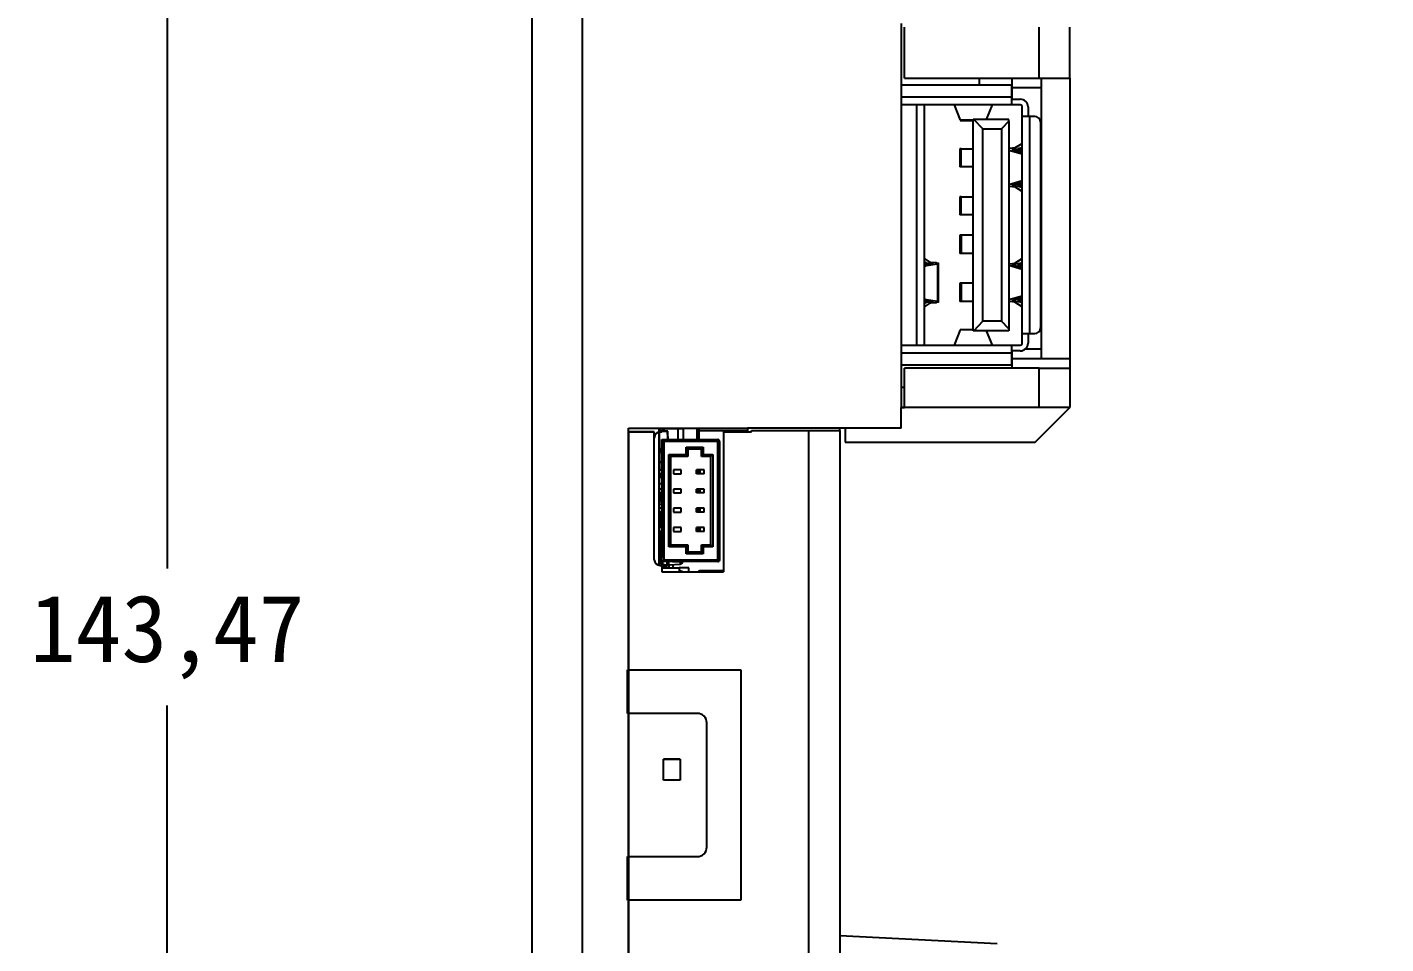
# Model space of a CAD drawing. Header units: inches. Extents: x 101 to 265, y 24 to 241.
# Drawn here: x 100.8 to 171.5, y 138.5 to 186.3 of the extents above; entities that cross this region are included whole.
import ezdxf

# ---------------------------------------------------------------- set-up
doc = ezdxf.new("R2010")
doc.units = ezdxf.units.IN
doc.header["$MEASUREMENT"] = 0
doc.styles.get("Standard").update_dxf_attribs({"font": 'simsun.ttc'})
doc.dimstyles.new('ISO-25', dxfattribs={"dimtxt": 2.5, "dimasz": 2.5, "dimexe": 1.25, "dimexo": 0.625, "dimtad": 1, "dimtxsty": 'Standard', "dimcen": 2.5, "dimadec": 0, "dimazin": 0, "dimtfac": 1, "dimtmove": 0, "dimatfit": 3, "dimfxl": 1, "dimarcsym": 0})

# ---------------------------------------------------------------- blocks, each defined once
blk = doc.blocks.new('*D21')
at = {"color": 0, "lineweight": -2}
for p, q in [((178.126, 226.245), (106.11, 226.245)), ((108.11, 222.165), (108.11, 158.075)), ((108.11, 86.85), (108.11, 150.94)), ((178.126, 82.77), (106.11, 82.77))]:
    blk.add_line(p, q, dxfattribs=at)
at = {"color": 0}
for points in [[(108.79, 222.165), (107.43, 222.165), (108.11, 226.245)], [(107.43, 86.85), (108.79, 86.85), (108.11, 82.77)]]:
    blk.add_solid(points, dxfattribs=at)
at = {"layer": 'Defpoints', "color": 0}
for p in [(178.126, 226.245), (108.11, 82.77), (178.126, 82.77)]:
    blk.add_point(p, dxfattribs=at)
at = {"color": 0, "insert": (108.11, 154.507), "char_height": 3.5, "attachment_point": 5}
blk.add_mtext('143,47', dxfattribs=at)

msp = doc.modelspace()

# ---------------------------------------------------------------- linework, layer by layer
at = {"color": 7, "linetype": 'Continuous', "lineweight": 25}
for p, q in [((127.113, 96.807), (127.113, 220.706)), ((129.713, 220.706), (129.713, 96.807)), ((146.313, 186.457), (146.313, 184.457)), ((146.493, 183.604), (146.493, 186.257)), ((153.493, 183.604), (153.493, 186.257)), ((155.093, 183.604), (155.093, 186.257)), ((146.313, 184.457), (146.313, 166.457)), ((146.313, 183.257), (152.063, 183.257)), ((146.493, 183.604), (153.493, 183.604)), ((150.393, 183.257), (150.393, 183.604)), ((152.063, 182.607), (152.063, 183.257)), ((152.093, 183.104), (152.093, 183.604)), ((153.593, 183.604), (153.593, 169.007)), ((155.093, 183.604), (155.093, 169.007)), ((152.063, 182.207), (152.063, 182.607)), ((152.063, 182.507), (152.513, 182.507)), ((153.593, 183.104), (152.093, 183.104)), ((152.093, 182.507), (152.093, 183.104)), ((147.113, 182.207), (146.313, 182.207)), ((147.113, 182.207), (147.113, 169.707)), ((147.459, 182.207), (147.113, 182.207)), ((152.063, 182.207), (147.459, 182.207)), ((147.513, 182.207), (147.513, 169.707)), ((149.064, 182.207), (149.378, 181.42)), ((150.761, 181.457), (151.06, 182.207)), ((152.513, 182.207), (152.063, 182.207)), ((152.613, 181.607), (152.613, 182.107)), ((152.913, 182.107), (152.913, 181.607)), ((149.378, 181.42), (149.388, 181.423)), ((150.063, 181.42), (149.378, 181.42)), ((149.378, 181.407), (150.063, 181.407)), ((150.063, 170.457), (150.063, 181.457)), ((150.089, 181.457), (150.063, 181.457)), ((150.563, 180.957), (150.089, 181.457)), ((151.913, 181.457), (150.089, 181.457)), ((151.913, 181.359), (151.533, 180.957)), ((151.913, 181.359), (151.913, 181.457)), ((151.913, 181.359), (151.913, 170.556)), ((153.013, 181.607), (152.613, 181.607)), ((152.613, 170.307), (152.613, 181.607)), ((153.013, 170.307), (153.013, 181.607)), ((153.263, 181.607), (153.013, 181.607)), ((153.563, 181.307), (153.563, 170.607)), ((150.563, 180.957), (151.533, 180.957)), ((150.563, 170.957), (150.563, 180.957)), ((151.533, 180.957), (151.533, 170.957)), ((149.363, 179.932), (149.363, 178.982)), ((149.435, 179.932), (149.363, 179.932)), ((149.435, 178.982), (149.435, 179.932)), ((149.435, 179.932), (150.063, 179.932)), ((152.613, 179.642), (151.913, 179.842)), ((152.219, 179.97), (151.973, 179.94)), ((152.613, 179.741), (152.128, 179.879)), ((152.153, 179.901), (152.399, 179.931)), ((152.222, 179.97), (152.613, 180.208)), ((152.512, 179.958), (152.613, 180.019)), ((149.435, 178.982), (149.363, 178.982)), ((150.063, 178.982), (149.435, 178.982)), ((151.913, 178.073), (152.613, 178.273)), ((151.973, 177.975), (152.219, 177.945)), ((152.128, 178.035), (152.613, 178.174)), ((152.153, 178.014), (152.399, 177.984)), ((152.613, 177.707), (152.222, 177.944)), ((152.613, 177.896), (152.512, 177.957)), ((155.093, 177.819), (155.143, 177.819)), ((149.363, 177.432), (149.363, 176.482)), ((149.435, 177.432), (149.363, 177.432)), ((149.435, 176.482), (149.435, 177.432)), ((149.435, 177.432), (150.063, 177.432)), ((155.093, 177.019), (155.144, 177.019)), ((149.435, 176.482), (149.363, 176.482)), ((150.063, 176.482), (149.435, 176.482)), ((149.363, 175.432), (149.363, 174.482)), ((149.435, 175.432), (149.363, 175.432)), ((149.435, 175.432), (149.435, 174.482)), ((150.063, 175.432), (149.435, 175.432)), ((147.832, 174.013), (147.513, 174.224)), ((147.513, 174.024), (147.535, 174.01)), ((147.636, 173.992), (147.926, 173.965)), ((148.148, 173.982), (147.858, 174.008)), ((148.253, 171.932), (148.253, 173.982)), ((149.435, 174.482), (149.363, 174.482)), ((150.063, 174.482), (149.435, 174.482)), ((151.973, 173.94), (152.219, 173.97)), ((152.222, 173.97), (152.613, 174.208)), ((152.613, 174.019), (152.512, 173.958)), ((147.942, 173.956), (147.513, 173.884)), ((147.617, 173.846), (148.211, 173.945)), ((148.211, 173.945), (148.211, 171.968)), ((152.613, 173.642), (151.913, 173.842)), ((152.128, 173.879), (152.613, 173.741)), ((152.399, 173.931), (152.153, 173.901)), ((149.363, 172.932), (149.363, 171.982)), ((149.435, 172.932), (149.363, 172.932)), ((149.435, 172.932), (149.435, 171.982)), ((150.063, 172.932), (149.435, 172.932)), ((147.513, 172.029), (147.942, 171.958)), ((147.535, 171.904), (147.513, 171.89)), ((147.513, 171.69), (147.832, 171.901)), ((148.211, 171.968), (147.617, 172.067)), ((147.926, 171.948), (147.636, 171.922)), ((147.858, 171.906), (148.148, 171.932)), ((149.435, 171.982), (149.363, 171.982)), ((150.063, 171.982), (149.435, 171.982)), ((151.913, 172.073), (152.613, 172.273)), ((152.219, 171.945), (151.973, 171.975)), ((152.613, 172.174), (152.128, 172.035)), ((152.153, 172.014), (152.399, 171.984)), ((152.613, 171.707), (152.222, 171.944)), ((152.512, 171.957), (152.613, 171.896)), ((149.378, 170.494), (149.064, 169.707)), ((150.063, 170.507), (149.378, 170.507)), ((149.388, 170.498), (149.378, 170.494)), ((150.063, 170.494), (149.378, 170.494)), ((150.089, 170.457), (150.063, 170.457)), ((150.089, 170.457), (150.563, 170.957)), ((151.913, 170.457), (150.089, 170.457)), ((151.533, 170.957), (150.563, 170.957)), ((151.06, 169.707), (150.761, 170.457)), ((151.913, 170.556), (151.533, 170.957)), ((151.913, 170.556), (151.913, 170.457)), ((152.613, 170.307), (153.013, 170.307)), ((152.613, 169.807), (152.613, 170.307)), ((152.913, 170.307), (152.913, 169.807)), ((153.013, 170.307), (153.263, 170.307)), ((146.313, 169.707), (147.113, 169.707)), ((147.113, 169.707), (147.459, 169.707)), ((147.459, 169.707), (152.063, 169.707)), ((152.063, 169.307), (152.063, 169.707)), ((152.063, 169.707), (152.513, 169.707)), ((152.513, 169.407), (152.063, 169.407)), ((152.063, 168.657), (152.063, 169.307)), ((152.093, 169.007), (152.093, 169.407)), ((152.063, 168.657), (146.313, 168.657)), ((146.493, 166.457), (146.493, 168.507)), ((153.493, 168.507), (146.493, 168.507)), ((152.093, 168.507), (152.093, 169.007)), ((152.093, 169.007), (153.593, 169.007)), ((153.493, 166.457), (153.493, 168.507)), ((153.493, 168.507), (155.093, 168.507)), ((153.593, 169.007), (155.093, 169.007)), ((155.093, 169.007), (155.093, 168.507)), ((155.093, 168.507), (155.093, 168.057)), ((155.093, 168.057), (155.093, 166.457)), ((146.313, 167.517), (146.493, 167.517)), ((155.093, 166.457), (146.313, 166.457)), ((146.313, 166.457), (146.493, 166.457)), ((146.313, 165.387), (146.313, 166.457)), ((153.493, 166.457), (146.493, 166.457)), ((153.293, 164.657), (155.093, 166.457)), ((153.293, 164.654), (155.093, 166.454)), ((155.093, 166.457), (153.493, 166.457)), ((155.093, 166.457), (155.093, 166.454)), ((132.113, 165.387), (138.313, 165.387)), ((132.113, 96.807), (132.113, 165.387)), ((132.113, 165.187), (132.113, 96.807)), ((133.463, 165.187), (132.113, 165.187)), ((132.113, 165.187), (133.463, 165.187)), ((133.463, 158.537), (133.463, 165.187)), ((133.463, 165.187), (133.463, 165.187)), ((133.713, 158.242), (133.713, 165.387)), ((133.727, 165.374), (133.713, 165.374)), ((133.713, 165.358), (133.723, 165.358)), ((133.713, 165.343), (133.723, 165.343)), ((134.163, 165.221), (133.713, 165.221)), ((133.713, 164.961), (133.723, 164.961)), ((133.723, 165.221), (133.723, 165.36)), ((133.723, 165.211), (133.723, 164.312)), ((134.153, 165.211), (133.723, 165.211)), ((133.723, 165.211), (133.723, 164.961)), ((133.727, 165.374), (133.897, 165.374)), ((133.897, 165.359), (133.728, 165.359)), ((133.963, 164.687), (133.863, 164.787)), ((133.863, 164.787), (136.763, 164.787)), ((133.863, 158.437), (133.863, 164.787)), ((133.882, 165.221), (133.882, 165.359)), ((133.897, 165.374), (133.897, 165.374)), ((133.912, 165.374), (133.897, 165.374)), ((133.91, 165.359), (133.897, 165.359)), ((134.052, 165.359), (133.91, 165.359)), ((133.912, 165.374), (133.925, 165.374)), ((133.925, 165.374), (134.057, 165.374)), ((134.664, 165.359), (134.052, 165.359)), ((134.057, 165.374), (134.669, 165.374)), ((134.153, 165.211), (134.153, 164.787)), ((134.153, 165.061), (134.153, 165.211)), ((134.153, 165.061), (134.163, 165.061)), ((134.153, 164.961), (134.163, 164.961)), ((134.163, 164.951), (134.153, 164.951)), ((134.153, 164.951), (134.153, 164.787)), ((134.163, 165.061), (134.163, 165.221)), ((134.163, 164.961), (134.163, 165.061)), ((134.163, 164.951), (134.163, 164.787)), ((134.917, 165.359), (134.664, 165.359)), ((134.669, 165.374), (134.932, 165.374)), ((134.682, 165.359), (134.682, 164.787)), ((134.932, 165.387), (134.932, 165.374)), ((134.982, 164.787), (134.982, 165.387)), ((135.782, 165.387), (135.782, 164.787)), ((135.782, 165.257), (138.313, 165.257)), ((137.063, 165.187), (137.063, 157.912)), ((137.063, 165.187), (138.513, 165.187)), ((137.063, 165.187), (137.063, 165.187)), ((137.063, 165.187), (138.313, 165.187)), ((138.313, 165.387), (138.313, 165.187)), ((146.313, 165.387), (138.313, 165.387)), ((138.313, 165.187), (138.513, 165.187)), ((138.313, 165.187), (138.313, 165.187)), ((138.513, 165.187), (138.513, 165.257)), ((138.513, 165.257), (141.513, 165.257)), ((138.513, 165.187), (138.513, 165.187)), ((141.513, 96.807), (141.513, 165.257)), ((141.513, 165.257), (143.113, 165.257)), ((143.113, 165.257), (143.113, 165.387)), ((143.113, 165.257), (143.113, 96.807)), ((143.393, 165.387), (143.393, 164.657)), ((133.713, 164.755), (133.723, 164.755)), ((133.763, 164.312), (133.713, 164.312)), ((133.763, 164.112), (133.713, 164.112)), ((133.723, 164.112), (133.723, 163.611)), ((133.763, 164.112), (133.763, 164.312)), ((133.863, 164.312), (133.763, 164.312)), ((133.863, 164.112), (133.763, 164.112)), ((136.763, 164.687), (133.963, 164.687)), ((133.963, 164.687), (133.963, 158.537)), ((135.113, 164.012), (135.113, 164.387)), ((135.113, 164.387), (136.013, 164.387)), ((135.113, 164.387), (135.213, 164.287)), ((135.913, 164.287), (135.213, 164.287)), ((135.213, 164.287), (135.213, 163.912)), ((136.013, 164.387), (135.913, 164.287)), ((135.913, 163.912), (135.913, 164.287)), ((136.013, 164.387), (136.013, 164.012)), ((136.813, 164.737), (136.763, 164.687)), ((136.763, 158.537), (136.763, 164.687)), ((136.813, 158.487), (136.813, 164.737)), ((136.863, 164.687), (136.863, 158.537)), ((143.393, 164.657), (153.293, 164.657)), ((143.393, 164.657), (143.393, 164.654)), ((143.393, 164.654), (153.293, 164.654)), ((153.293, 164.657), (153.293, 164.654)), ((133.723, 164.028), (133.713, 164.028)), ((133.713, 163.957), (133.723, 163.957)), ((133.713, 163.861), (133.723, 163.861)), ((133.863, 163.601), (133.713, 163.601)), ((133.723, 163.482), (133.713, 163.482)), ((133.723, 163.457), (133.713, 163.457)), ((133.723, 163.611), (133.723, 163.861)), ((133.863, 163.611), (133.723, 163.611)), ((133.723, 163.601), (133.723, 163.218)), ((134.213, 164.012), (135.113, 164.012)), ((134.213, 159.212), (134.213, 164.012)), ((134.213, 164.012), (134.313, 163.912)), ((135.213, 163.912), (134.313, 163.912)), ((134.313, 163.912), (134.313, 159.312)), ((135.113, 164.012), (135.213, 163.912)), ((135.913, 163.912), (136.013, 164.012)), ((136.413, 163.912), (135.913, 163.912)), ((136.013, 164.012), (136.513, 164.012)), ((136.413, 163.912), (136.513, 164.012)), ((136.413, 159.312), (136.413, 163.912)), ((136.513, 164.012), (136.513, 159.212)), ((133.713, 163.255), (133.723, 163.255)), ((133.863, 163.212), (133.713, 163.212)), ((133.863, 163.012), (133.713, 163.012)), ((133.727, 162.834), (133.713, 162.834)), ((133.728, 163.219), (133.863, 163.219)), ((133.863, 162.819), (133.728, 162.819)), ((134.463, 163.212), (134.463, 163.012)), ((134.863, 163.212), (134.463, 163.212)), ((134.463, 163.012), (134.863, 163.012)), ((134.863, 163.012), (134.863, 163.212)), ((135.663, 163.012), (135.663, 163.212)), ((135.762, 163.212), (135.663, 163.212)), ((135.762, 163.012), (135.663, 163.012)), ((135.762, 163.012), (135.762, 163.212)), ((135.845, 163.212), (135.762, 163.212)), ((135.845, 163.012), (135.762, 163.012)), ((135.845, 163.012), (135.845, 163.212)), ((136.063, 163.212), (135.845, 163.212)), ((136.063, 163.012), (135.845, 163.012)), ((136.063, 163.012), (136.063, 163.212)), ((133.713, 162.505), (133.863, 162.505)), ((133.863, 162.212), (133.713, 162.212)), ((133.863, 162.012), (133.713, 162.012)), ((133.863, 161.99), (133.713, 161.99)), ((133.728, 161.949), (133.863, 161.949)), ((134.463, 162.212), (134.463, 162.012)), ((134.863, 162.212), (134.463, 162.212)), ((134.463, 162.012), (134.863, 162.012)), ((134.863, 162.012), (134.863, 162.212)), ((135.663, 162.012), (135.663, 162.212)), ((135.762, 162.212), (135.663, 162.212)), ((135.762, 162.012), (135.663, 162.012)), ((135.762, 162.012), (135.762, 162.212)), ((135.845, 162.212), (135.762, 162.212)), ((135.845, 162.012), (135.762, 162.012)), ((135.845, 162.012), (135.845, 162.212)), ((136.063, 162.212), (135.845, 162.212)), ((136.063, 162.012), (135.845, 162.012)), ((136.063, 162.012), (136.063, 162.212)), ((133.727, 161.934), (133.713, 161.934)), ((133.727, 161.564), (133.713, 161.564)), ((133.713, 161.426), (133.863, 161.426)), ((133.727, 161.934), (133.727, 161.564)), ((133.863, 161.549), (133.728, 161.549)), ((133.863, 161.212), (133.713, 161.212)), ((133.863, 161.012), (133.713, 161.012)), ((133.863, 161.012), (133.713, 161.012)), ((133.713, 160.975), (133.713, 160.976)), ((133.713, 160.975), (133.733, 160.975)), ((133.713, 160.695), (133.723, 160.695)), ((133.713, 160.695), (133.723, 160.695)), ((133.715, 160.747), (133.715, 160.747)), ((133.717, 160.747), (133.715, 160.747)), ((133.723, 161.002), (133.723, 160.992)), ((133.863, 161.002), (133.723, 161.002)), ((133.723, 160.749), (133.723, 160.745)), ((133.723, 160.212), (133.723, 160.744)), ((133.733, 160.995), (133.863, 160.995)), ((133.733, 160.975), (133.733, 160.995)), ((133.733, 160.975), (133.733, 160.743)), ((134.463, 161.212), (134.463, 161.012)), ((134.863, 161.212), (134.463, 161.212)), ((134.463, 161.012), (134.863, 161.012)), ((134.863, 161.012), (134.863, 161.212)), ((135.663, 161.012), (135.663, 161.212)), ((135.762, 161.212), (135.663, 161.212)), ((135.762, 161.012), (135.663, 161.012)), ((135.762, 161.012), (135.762, 161.212)), ((135.845, 161.212), (135.762, 161.212)), ((135.845, 161.012), (135.762, 161.012)), ((135.845, 161.012), (135.845, 161.212)), ((136.063, 161.212), (135.845, 161.212)), ((136.063, 161.012), (135.845, 161.012)), ((136.063, 161.012), (136.063, 161.212)), ((133.723, 160.45), (133.713, 160.45)), ((133.723, 160.39), (133.713, 160.39)), ((133.723, 160.307), (133.713, 160.307)), ((133.863, 160.212), (133.713, 160.212)), ((133.863, 160.012), (133.713, 160.012)), ((133.723, 159.678), (133.723, 160.012)), ((134.463, 160.212), (134.463, 160.012)), ((134.863, 160.212), (134.463, 160.212)), ((134.463, 160.012), (134.863, 160.012)), ((134.863, 160.012), (134.863, 160.212)), ((135.663, 160.012), (135.663, 160.212)), ((135.762, 160.212), (135.663, 160.212)), ((135.762, 160.012), (135.663, 160.012)), ((135.762, 160.012), (135.762, 160.212)), ((135.845, 160.212), (135.762, 160.212)), ((135.845, 160.012), (135.762, 160.012)), ((135.845, 160.012), (135.845, 160.212)), ((136.063, 160.212), (135.845, 160.212)), ((136.063, 160.012), (135.845, 160.012)), ((136.063, 160.012), (136.063, 160.212)), ((133.723, 159.702), (133.713, 159.702)), ((133.723, 159.695), (133.713, 159.695)), ((133.713, 159.66), (133.733, 159.66)), ((133.763, 159.112), (133.713, 159.112)), ((133.733, 159.68), (133.863, 159.68)), ((133.733, 159.68), (133.733, 159.66)), ((133.763, 159.112), (133.763, 158.912)), ((133.863, 159.112), (133.763, 159.112)), ((134.213, 159.212), (134.313, 159.312)), ((135.113, 159.212), (134.213, 159.212)), ((134.313, 159.312), (135.213, 159.312)), ((135.113, 159.212), (135.213, 159.312)), ((135.113, 158.837), (135.113, 159.212)), ((135.213, 159.312), (135.213, 158.937)), ((135.913, 159.312), (136.413, 159.312)), ((135.913, 159.312), (136.013, 159.212)), ((135.913, 158.937), (135.913, 159.312)), ((136.513, 159.212), (136.013, 159.212)), ((136.013, 159.212), (136.013, 158.837)), ((136.413, 159.312), (136.513, 159.212)), ((133.763, 158.912), (133.713, 158.912)), ((133.713, 158.9), (133.733, 158.9)), ((133.813, 158.835), (133.713, 158.835)), ((133.723, 158.712), (133.713, 158.712)), ((133.723, 158.835), (133.723, 158.24)), ((133.733, 158.88), (133.733, 158.9)), ((133.863, 158.88), (133.733, 158.88)), ((133.863, 158.912), (133.763, 158.912)), ((133.813, 158.395), (133.813, 158.88)), ((133.963, 158.537), (133.863, 158.437)), ((136.763, 158.437), (133.863, 158.437)), ((133.963, 158.537), (136.763, 158.537)), ((134.113, 158.437), (134.113, 158.26)), ((134.213, 158.26), (134.213, 158.437)), ((134.409, 158.427), (134.409, 158.437)), ((134.474, 158.427), (134.474, 158.437)), ((134.521, 158.427), (134.521, 158.437)), ((134.626, 158.427), (134.626, 158.437)), ((134.735, 158.427), (134.735, 158.437)), ((134.782, 158.427), (134.782, 158.437)), ((134.822, 158.427), (134.822, 158.437)), ((134.86, 158.427), (134.86, 158.437)), ((134.913, 158.437), (134.913, 158.403)), ((135.213, 158.937), (135.113, 158.837)), ((136.013, 158.837), (135.113, 158.837)), ((135.213, 158.937), (135.913, 158.937)), ((135.913, 158.937), (136.013, 158.837)), ((136.813, 158.487), (136.763, 158.537)), ((133.863, 158.237), (133.763, 158.237)), ((133.763, 158.237), (133.763, 158.237)), ((133.763, 158.237), (133.863, 158.237)), ((133.863, 158.237), (133.863, 157.912)), ((133.863, 158.237), (133.863, 158.237)), ((133.875, 158.179), (133.863, 158.178)), ((133.863, 158.11), (134.763, 158.11)), ((133.863, 157.912), (137.063, 157.912)), ((133.863, 157.912), (137.063, 157.912)), ((133.863, 157.912), (133.863, 157.912)), ((134.065, 158.196), (133.875, 158.179)), ((133.896, 158.296), (134.113, 158.26)), ((134.085, 158.26), (134.085, 158.218)), ((134.113, 158.26), (134.085, 158.26)), ((134.24, 158.218), (134.085, 158.218)), ((134.213, 158.26), (134.113, 158.26)), ((134.213, 158.26), (134.82, 158.304)), ((134.24, 158.26), (134.213, 158.26)), ((134.24, 158.26), (134.24, 158.218)), ((134.423, 158.275), (134.423, 158.11)), ((134.763, 158.11), (134.763, 157.912)), ((135.263, 158.11), (134.763, 158.11)), ((135.263, 157.912), (135.263, 158.11)), ((137.063, 157.96), (135.949, 157.96)), ((137.063, 157.912), (137.063, 157.912)), ((151.303, 138.539), (143.113, 138.95))]:
    msp.add_line(p, q, dxfattribs=at)
at = {"color": 8, "linetype": 'Continuous', "lineweight": 25}
for p, q in [((152.063, 182.607), (146.313, 182.607)), ((152.153, 179.872), (152.153, 179.901)), ((152.399, 179.931), (152.399, 179.802)), ((152.512, 179.769), (152.512, 179.958)), ((152.153, 178.014), (152.153, 178.043)), ((152.399, 178.113), (152.399, 177.984)), ((152.512, 177.957), (152.512, 178.145)), ((147.535, 174.01), (147.535, 173.888)), ((147.636, 173.905), (147.636, 173.992)), ((147.926, 173.965), (147.926, 173.954)), ((147.513, 173.85), (147.617, 173.846)), ((152.153, 173.901), (152.153, 173.872)), ((152.399, 173.931), (152.399, 173.802)), ((152.512, 173.958), (152.512, 173.769)), ((147.617, 172.067), (147.513, 172.063)), ((147.535, 172.025), (147.535, 171.904)), ((147.636, 171.922), (147.636, 172.009)), ((147.926, 171.96), (147.926, 171.948)), ((152.153, 172.043), (152.153, 172.014)), ((152.399, 172.113), (152.399, 171.984)), ((152.512, 172.145), (152.512, 171.957)), ((146.313, 169.307), (152.063, 169.307)), ((152.777, 169.507), (153.593, 169.507)), ((133.727, 165.387), (133.727, 165.374)), ((133.733, 165.359), (133.733, 165.221)), ((133.897, 165.374), (133.897, 165.387)), ((133.912, 165.387), (133.912, 165.374)), ((133.925, 165.387), (133.925, 165.374)), ((133.964, 165.359), (133.964, 165.221)), ((134.057, 165.387), (134.057, 165.374)), ((134.669, 165.387), (134.669, 165.374)), ((135.7, 164.787), (135.7, 165.387)), ((133.723, 164.474), (133.713, 164.474)), ((133.723, 164.104), (133.713, 164.104)), ((133.723, 164.078), (133.713, 164.078)), ((133.727, 163.012), (133.727, 162.834)), ((133.727, 162.834), (133.863, 162.834)), ((133.863, 161.934), (133.727, 161.934)), ((133.727, 161.564), (133.863, 161.564)), ((133.863, 160.975), (133.733, 160.975)), ((133.733, 160.743), (133.733, 160.212)), ((133.733, 160.012), (133.733, 159.68)), ((133.733, 159.66), (133.733, 159.112)), ((133.863, 159.66), (133.733, 159.66)), ((133.733, 158.912), (133.733, 158.9)), ((133.733, 158.9), (133.863, 158.9)), ((133.896, 158.437), (133.896, 158.296)), ((134.82, 158.304), (134.82, 158.427)), ((133.881, 158.11), (133.875, 158.179)), ((134.072, 158.11), (134.065, 158.196)), ((135.949, 157.96), (135.949, 157.912))]:
    msp.add_line(p, q, dxfattribs=at)
at = {"color": 7, "linetype": 'Continuous'}
for p, q in [((133.463, 158.537), (133.463, 164.887)), ((133.763, 165.187), (133.863, 165.187)), ((133.863, 158.437), (133.863, 164.787)), ((133.863, 164.787), (136.813, 164.787)), ((133.863, 158.437), (133.863, 164.787)), ((133.863, 164.787), (133.863, 158.637)), ((136.813, 158.437), (136.813, 164.787)), ((136.813, 158.437), (133.863, 158.437)), ((133.863, 158.237), (133.763, 158.237)), ((133.863, 158.237), (133.863, 157.912)), ((133.863, 157.912), (136.763, 157.912)), ((132.063, 152.807), (137.963, 152.807)), ((132.063, 150.537), (132.063, 152.807)), ((137.963, 152.807), (137.963, 140.807)), ((135.696, 150.537), (132.063, 150.537)), ((136.196, 143.577), (136.196, 150.037)), ((134.816, 148.157), (133.943, 148.157)), ((133.943, 147.057), (133.943, 148.157)), ((133.943, 148.157), (134.816, 148.157)), ((134.816, 148.157), (134.816, 147.057)), ((134.816, 147.057), (133.943, 147.057)), ((132.063, 143.077), (135.696, 143.077)), ((132.063, 140.807), (132.063, 143.077)), ((137.963, 140.807), (132.063, 140.807))]:
    msp.add_line(p, q, dxfattribs=at)
at = {"color": 7, "linetype": 'Continuous', "lineweight": 25, "flags": 128}
for points in [[(134.052, 165.359), (134.053, 165.359), (134.054, 165.36), (134.055, 165.362), (134.055, 165.364), (134.056, 165.366), (134.056, 165.368), (134.057, 165.371), (134.057, 165.374)], [(134.664, 165.359), (134.665, 165.359), (134.666, 165.36), (134.667, 165.362), (134.667, 165.364), (134.668, 165.366), (134.668, 165.368), (134.669, 165.371), (134.669, 165.374)], [(133.733, 160.743), (133.826, 160.722), (133.863, 160.715)]]:
    msp.add_lwpolyline(points, dxfattribs=at)
at = {"color": 7, "linetype": 'Continuous', "lineweight": 25}
for centre, radius, start, end in [((152.513, 182.107), 0.4, 0, 90), ((152.513, 182.107), 0.1, 0, 90), ((153.263, 181.307), 0.3, 0, 90), ((153.263, 170.607), 0.3, 270, 0), ((152.513, 169.807), 0.4, 270, 0), ((152.513, 169.807), 0.1, 270, 0), ((133.728, 165.374), 0.015, 180, 270), ((133.835, 165.37), 0.108, 178.01091, 185.98665), ((134.005, 165.37), 0.108, 178.01091, 185.98665), ((133.897, 165.374), 0.015, 270.01746, 0.01745), ((133.91, 165.374), 0.015, 270.01746, 0.01745), ((134.917, 165.374), 0.015, 270, 0), ((133.728, 164.474), 0.015, 109.47231, 180), ((133.728, 164.104), 0.015, 180, 250.52767), ((133.733, 164.078), 0.02, 180, 239.99998), ((133.728, 162.834), 0.015, 180, 270), ((133.728, 163.204), 0.015, 90, 146.55776), ((133.835, 162.83), 0.108, 178.01091, 185.98665), ((133.728, 161.934), 0.015, 90, 180), ((133.835, 161.938), 0.108, 174.01335, 181.98909), ((133.728, 161.564), 0.015, 180, 270), ((133.835, 161.56), 0.108, 178.01091, 185.98665), ((133.733, 160.975), 0.02, 90, 180), ((133.733, 159.66), 0.02, 90, 180), ((133.763, 158.537), 0.3, 180, 270), ((133.763, 158.537), 0.3, 180, 270), ((133.733, 158.9), 0.02, 180, 270), ((134.063, 158.218), 0.0225, 275, 0), ((134.063, 158.218), 0.177, 322.36561, 0), ((134.719, 157.46), 0.5, 64.81931, 85.05001), ((135.949, 157.46), 0.5, 90, 115.18069)]:
    msp.add_arc(centre, radius, start, end, dxfattribs=at)
at = {"color": 7, "linetype": 'Continuous'}
for centre, radius, start, end in [((133.763, 164.887), 0.3, 90, 180), ((133.763, 158.537), 0.3, 180, 270), ((135.696, 150.037), 0.5, 0, 90), ((135.696, 143.577), 0.5, 270, 360)]:
    msp.add_arc(centre, radius, start, end, dxfattribs=at)
at = {"color": 8, "linetype": 'Continuous', "lineweight": 25}
msp.add_arc((133.772, 163.213), 0.0447, 171.96131, 180.61524, dxfattribs=at)
at = {"color": 7, "linetype": 'Continuous', "lineweight": 25}
for points, knots in [([(153.493, 183.604), (153.73, 183.604), (154.205, 183.604), (154.73, 183.604), (155.039, 183.604), (155.075, 183.604), (155.093, 183.604)], [0, 0, 0, 0, 0.280032, 0.559509, 0.779639, 1, 1, 1, 1]), ([(151.913, 179.931), (151.923, 179.933), (151.942, 179.936), (151.963, 179.938), (151.973, 179.94)], [0, 0, 0, 0, 0.560325, 1, 1, 1, 1]), ([(152.128, 179.879), (152.122, 179.881), (152.11, 179.885), (152.113, 179.892), (152.129, 179.897), (152.145, 179.9), (152.153, 179.901)], [0, 0, 0, 0, 0.27156, 0.563006, 0.78948, 1, 1, 1, 1]), ([(152.222, 179.97), (152.222, 179.97), (152.221, 179.97), (152.219, 179.97), (152.219, 179.97)], [0, 0, 0, 0, 0.56098, 1, 1, 1, 1]), ([(152.512, 179.958), (152.498, 179.952), (152.474, 179.941), (152.422, 179.934), (152.399, 179.931)], [0, 0, 0, 0, 0.56098, 1, 1, 1, 1]), ([(151.973, 177.975), (151.961, 177.977), (151.939, 177.979), (151.921, 177.983), (151.913, 177.984)], [0, 0, 0, 0, 0.559674, 1, 1, 1, 1]), ([(152.153, 178.014), (152.143, 178.015), (152.122, 178.019), (152.111, 178.025), (152.113, 178.031), (152.123, 178.034), (152.128, 178.035)], [0, 0, 0, 0, 0.270442, 0.561562, 0.788565, 1, 1, 1, 1]), ([(152.219, 177.945), (152.219, 177.945), (152.221, 177.945), (152.222, 177.944), (152.222, 177.944)], [0, 0, 0, 0, 0.5590517, 1, 1, 1, 1]), ([(152.399, 177.984), (152.427, 177.98), (152.479, 177.972), (152.502, 177.962), (152.512, 177.957)], [0, 0, 0, 0, 0.559052, 1, 1, 1, 1]), ([(147.636, 173.992), (147.608, 173.995), (147.558, 174), (147.542, 174.007), (147.535, 174.01)], [0, 0, 0, 0, 0.559815, 1, 1, 1, 1]), ([(147.858, 174.008), (147.851, 174.009), (147.838, 174.01), (147.834, 174.012), (147.832, 174.013)], [0, 0, 0, 0, 0.559815, 1, 1, 1, 1]), ([(147.926, 173.965), (147.933, 173.965), (147.947, 173.963), (147.954, 173.961), (147.952, 173.958), (147.945, 173.957), (147.942, 173.956)], [0, 0, 0, 0, 0.274237, 0.561275, 0.785589, 1, 1, 1, 1]), ([(148.148, 173.982), (148.174, 173.979), (148.229, 173.973), (148.256, 173.963), (148.251, 173.953), (148.224, 173.948), (148.211, 173.945)], [0, 0, 0, 0, 0.274237, 0.561275, 0.785589, 1, 1, 1, 1]), ([(152.222, 173.97), (152.222, 173.97), (152.221, 173.97), (152.219, 173.97), (152.219, 173.97)], [0, 0, 0, 0, 0.5609801, 1, 1, 1, 1]), ([(147.513, 173.757), (147.525, 173.777), (147.556, 173.827), (147.594, 173.839), (147.617, 173.846)], [0, 0, 0, 0, 0.386191, 1, 1, 1, 1]), ([(151.913, 173.931), (151.923, 173.933), (151.942, 173.936), (151.963, 173.938), (151.973, 173.94)], [0, 0, 0, 0, 0.560325, 1, 1, 1, 1]), ([(152.128, 173.879), (152.122, 173.881), (152.11, 173.885), (152.113, 173.892), (152.129, 173.897), (152.145, 173.9), (152.153, 173.901)], [0, 0, 0, 0, 0.27156, 0.563006, 0.78948, 1, 1, 1, 1]), ([(152.512, 173.958), (152.498, 173.952), (152.474, 173.941), (152.422, 173.934), (152.399, 173.931)], [0, 0, 0, 0, 0.5609801, 1, 1, 1, 1]), ([(147.617, 172.067), (147.586, 172.076), (147.547, 172.087), (147.519, 172.146), (147.513, 172.158)], [0, 0, 0, 0, 0.783316, 1, 1, 1, 1]), ([(147.535, 171.904), (147.544, 171.908), (147.562, 171.915), (147.614, 171.92), (147.636, 171.922)], [0, 0, 0, 0, 0.560196, 1, 1, 1, 1]), ([(147.832, 171.901), (147.835, 171.902), (147.839, 171.904), (147.852, 171.905), (147.858, 171.906)], [0, 0, 0, 0, 0.560196, 1, 1, 1, 1]), ([(147.942, 171.958), (147.946, 171.957), (147.954, 171.955), (147.952, 171.952), (147.943, 171.95), (147.932, 171.949), (147.926, 171.948)], [0, 0, 0, 0, 0.2744332, 0.5615225, 0.7857508, 1, 1, 1, 1]), ([(148.243, 171.947), (148.233, 171.944), (148.213, 171.939), (148.169, 171.934), (148.148, 171.932)], [0, 0, 0, 0, 0.511379, 1, 1, 1, 1]), ([(148.211, 171.968), (148.229, 171.965), (148.254, 171.96), (148.249, 171.955), (148.247, 171.954)], [0, 0, 0, 0, 0.719283, 1, 1, 1, 1]), ([(151.973, 171.975), (151.961, 171.977), (151.939, 171.979), (151.921, 171.983), (151.913, 171.984)], [0, 0, 0, 0, 0.559674, 1, 1, 1, 1]), ([(152.153, 172.014), (152.143, 172.015), (152.122, 172.019), (152.111, 172.025), (152.113, 172.031), (152.123, 172.034), (152.128, 172.035)], [0, 0, 0, 0, 0.270442, 0.561562, 0.788565, 1, 1, 1, 1]), ([(152.219, 171.945), (152.219, 171.945), (152.221, 171.945), (152.222, 171.944), (152.222, 171.944)], [0, 0, 0, 0, 0.5590517, 1, 1, 1, 1]), ([(152.399, 171.984), (152.427, 171.98), (152.479, 171.972), (152.502, 171.962), (152.512, 171.957)], [0, 0, 0, 0, 0.5590517, 1, 1, 1, 1]), ([(136.831, 164.761), (136.819, 164.769), (136.8, 164.784), (136.774, 164.786), (136.763, 164.787)], [0, 0, 0, 0, 0.569262, 1, 1, 1, 1]), ([(136.813, 164.737), (136.816, 164.741), (136.823, 164.749), (136.828, 164.757), (136.831, 164.761)], [0, 0, 0, 0, 0.540678, 1, 1, 1, 1]), ([(136.863, 164.687), (136.861, 164.703), (136.858, 164.729), (136.839, 164.751), (136.831, 164.761)], [0, 0, 0, 0, 0.580895, 1, 1, 1, 1]), ([(133.713, 160.744), (133.713, 160.745), (133.713, 160.746), (133.715, 160.747), (133.715, 160.747)], [0, 0, 0, 0, 0.5600344, 1, 1, 1, 1]), ([(133.715, 160.747), (133.715, 160.747), (133.716, 160.747), (133.716, 160.747), (133.716, 160.747)], [0, 0, 0, 0, 0.559926, 1, 1, 1, 1]), ([(133.716, 160.747), (133.717, 160.748), (133.719, 160.748), (133.721, 160.749), (133.723, 160.749)], [0, 0, 0, 0, 0.559891, 1, 1, 1, 1]), ([(133.716, 160.747), (133.716, 160.747), (133.716, 160.747), (133.717, 160.747), (133.717, 160.747)], [0, 0, 0, 0, 0.559989, 1, 1, 1, 1]), ([(133.723, 160.745), (133.724, 160.745), (133.728, 160.744), (133.731, 160.743), (133.733, 160.743)], [0, 0, 0, 0, 0.559404, 1, 1, 1, 1]), ([(133.723, 160.744), (133.723, 160.744), (133.723, 160.745), (133.723, 160.745), (133.723, 160.745)], [0, 0, 0, 0, 0.559806, 1, 1, 1, 1]), ([(133.723, 159.678), (133.722, 159.678), (133.722, 159.677), (133.722, 159.677), (133.722, 159.677)], [0, 0, 0, 0, 0.5599998, 1, 1, 1, 1]), ([(133.715, 158.89), (133.715, 158.89), (133.716, 158.89), (133.716, 158.89), (133.716, 158.889)], [0, 0, 0, 0, 0.56, 1, 1, 1, 1]), ([(134.474, 158.427), (134.464, 158.427), (134.444, 158.427), (134.423, 158.427), (134.411, 158.427), (134.409, 158.427), (134.409, 158.427)], [0, 0, 0, 0, 0.277909, 0.553175, 0.772919, 1, 1, 1, 1]), ([(134.521, 158.427), (134.509, 158.427), (134.488, 158.427), (134.478, 158.427), (134.474, 158.427)], [0, 0, 0, 0, 0.560871, 1, 1, 1, 1]), ([(134.626, 158.427), (134.604, 158.427), (134.565, 158.427), (134.534, 158.427), (134.521, 158.427)], [0, 0, 0, 0, 0.557939, 1, 1, 1, 1]), ([(134.735, 158.427), (134.717, 158.427), (134.685, 158.427), (134.644, 158.427), (134.626, 158.427)], [0, 0, 0, 0, 0.557202, 1, 1, 1, 1]), ([(134.782, 158.427), (134.779, 158.427), (134.774, 158.427), (134.747, 158.427), (134.735, 158.427)], [0, 0, 0, 0, 0.556227, 1, 1, 1, 1]), ([(134.822, 158.427), (134.815, 158.427), (134.803, 158.427), (134.787, 158.427), (134.78, 158.427)], [0, 0, 0, 0, 0.55532, 1, 1, 1, 1]), ([(134.86, 158.427), (134.858, 158.427), (134.854, 158.427), (134.832, 158.427), (134.822, 158.427)], [0, 0, 0, 0, 0.56138, 1, 1, 1, 1]), ([(136.763, 158.437), (136.777, 158.439), (136.803, 158.442), (136.822, 158.457), (136.831, 158.464)], [0, 0, 0, 0, 0.549829, 1, 1, 1, 1]), ([(136.831, 158.464), (136.828, 158.469), (136.822, 158.477), (136.815, 158.484), (136.813, 158.487)], [0, 0, 0, 0, 0.579342, 1, 1, 1, 1]), ([(136.863, 158.537), (136.861, 158.522), (136.858, 158.496), (136.839, 158.474), (136.831, 158.464)], [0, 0, 0, 0, 0.580895, 1, 1, 1, 1]), ([(133.896, 158.296), (133.888, 158.298), (133.87, 158.303), (133.848, 158.317), (133.82, 158.347), (133.816, 158.375), (133.813, 158.395)], [0, 0, 0, 0, 0.150306, 0.323179, 0.517716, 1, 1, 1, 1]), ([(134.913, 158.403), (134.911, 158.39), (134.908, 158.363), (134.887, 158.333), (134.862, 158.315), (134.841, 158.306), (134.827, 158.304), (134.82, 158.304)], [0, 0, 0, 0, 0.308843, 0.613746, 0.757106, 0.885291, 1, 1, 1, 1])]:
    msp.add_open_spline(points, degree=3, knots=knots, dxfattribs=at)

# ---------------------------------------------------------------- dimensions: what is measured, and where the dimension line sits
dim = msp.add_linear_dim(base=(108.1101, 82.7701), p1=(178.1263, 226.2447), p2=(178.1263, 82.7701), angle=90, dimstyle='ISO-25', override={"dimtxt": 3.5, "dimasz": 4.08, "dimexe": 2, "dimexo": 0, "dimgap": 1.524, "dimtih": 1, "dimtoh": 1, "dimzin": 0, "dimadec": 2, "dimtzin": 0})
dim.commit()
dim.dimension.update_dxf_attribs({"geometry": '*D21', "text_midpoint": (108.1101, 154.5074)})

doc.saveas('drawing.dxf')
